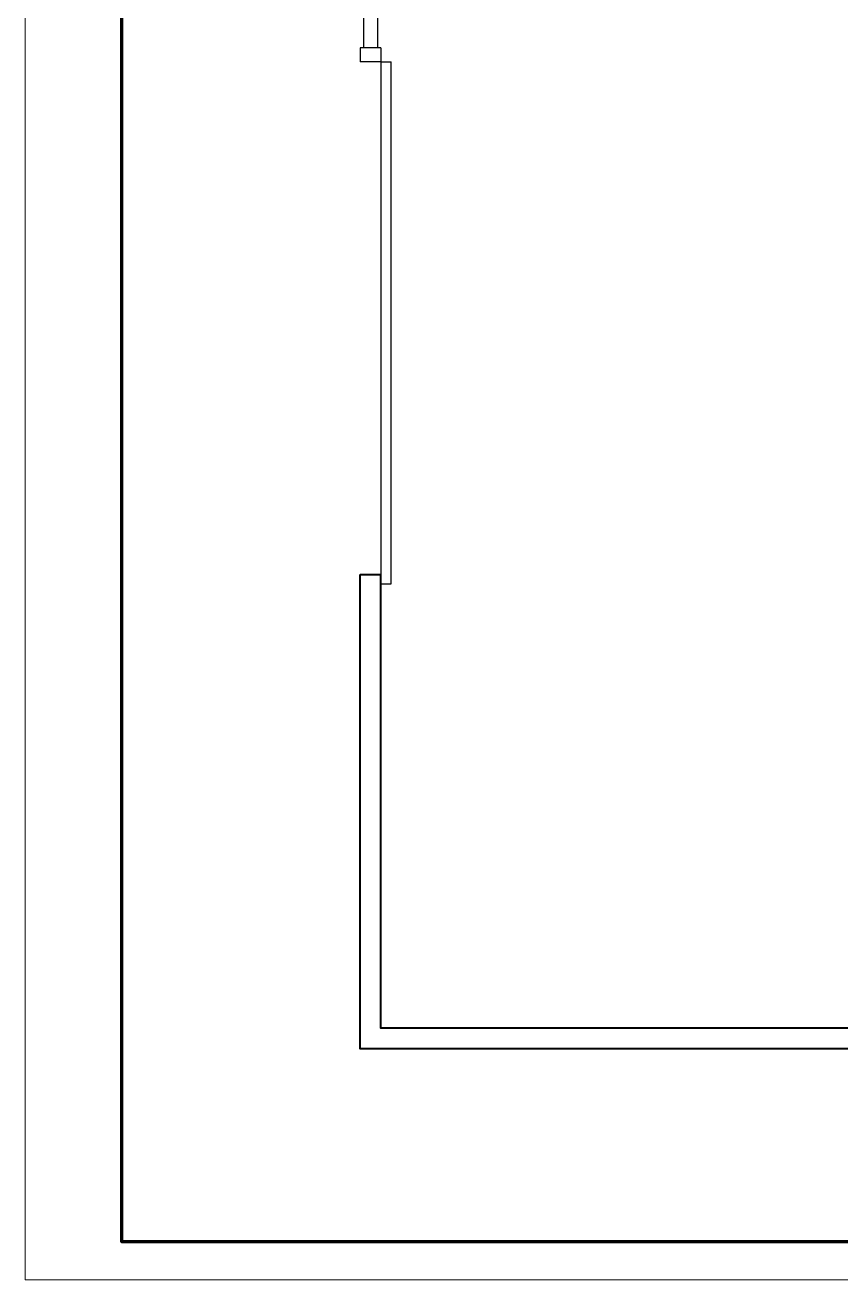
# Model space of a CAD drawing. Header units: millimetres. Extents: x 1501.6 to 1543.6, y 871.9 to 901.6.
# Drawn here: x 1501.59 to 1512.19, y 871.94 to 888.24 of the extents above; entities that cross this region are included whole.
import ezdxf

# ---------------------------------------------------------------- set-up
doc = ezdxf.new("R2010")
doc.units = ezdxf.units.MM
for name, color, linetype, lineweight in [('0.30', 2, 'Continuous', 30), ('0.40', 3, 'Continuous', 40), ('1.00', 5, 'Continuous', 100), ('cotas', 6, 'Continuous', 9)]:
    doc.layers.add(name, color=color, linetype=linetype, lineweight=lineweight)

# ---------------------------------------------------------------- blocks, each defined once
blk = doc.blocks.new('quadro')
at = {"layer": '1.00'}
blk.add_lwpolyline([(1550.794, 906.939), (1510.494, 906.939), (1510.494, 878.239), (1550.794, 878.239)], close=True, dxfattribs=at)
at = {"layer": 'cotas'}
blk.add_lwpolyline([(1551.294, 907.439), (1509.244, 907.439), (1509.244, 877.739), (1551.294, 877.739)], close=True, dxfattribs=at)

msp = doc.modelspace()

# ---------------------------------------------------------------- linework, layer by layer
at = {"color": 2}
for p, q in [((1505.985, 889.742), (1505.985, 887.942)), ((1506.165, 889.742), (1506.165, 887.942)), ((1506.21, 887.762), (1506.345, 887.762)), ((1506.21, 880.982), (1506.345, 880.982))]:
    msp.add_line(p, q, dxfattribs=at)
at = {"color": 3}
for p, q in [((1506.21, 887.942), (1505.94, 887.942)), ((1505.94, 887.942), (1505.94, 887.762)), ((1506.21, 887.942), (1506.21, 887.762)), ((1506.21, 887.762), (1505.94, 887.762))]:
    msp.add_line(p, q, dxfattribs=at)
msp.add_line((1505.94, 874.937), (1511.34, 874.937))
at = {"layer": '0.30'}
for p, q in [((1506.21, 887.762), (1506.21, 884.342)), ((1506.345, 884.342), (1506.345, 887.762)), ((1506.21, 884.342), (1506.21, 880.982)), ((1506.345, 880.982), (1506.345, 884.342))]:
    msp.add_line(p, q, dxfattribs=at)
at = {"layer": '0.40'}
for p, q in [((1505.94, 881.102), (1506.21, 881.102)), ((1539.741, 874.937), (1505.94, 874.937))]:
    msp.add_line(p, q, dxfattribs=at)
for points in [[(1540.011, 874.937), (1505.94, 874.937), (1505.94, 881.102)], [(1539.741, 875.207), (1506.21, 875.207), (1506.21, 881.102)]]:
    msp.add_lwpolyline(points, dxfattribs=at)

# ---------------------------------------------------------------- block references
at = {"color": 1}
msp.add_blockref('quadro', (-7.654, -5.802), dxfattribs=at)

doc.saveas('drawing.dxf')
